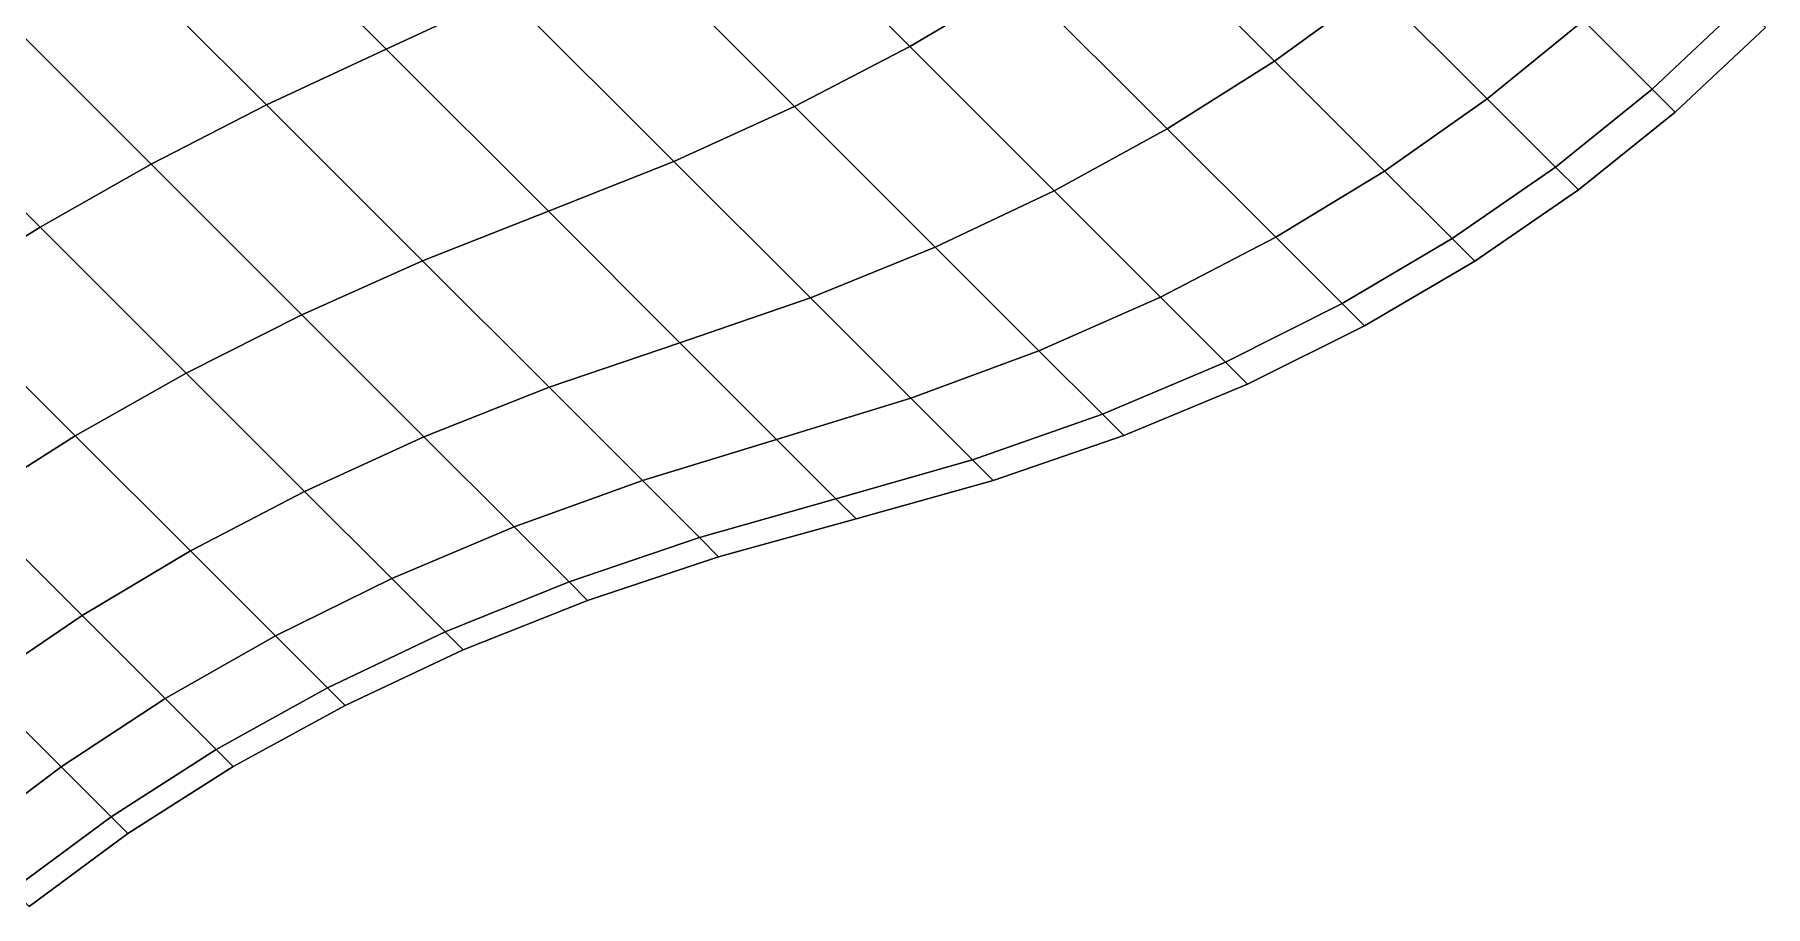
# Model space of a CAD drawing. Header units: millimetres. Extents: x 1246 to 16959, y -13818 to -1371.
# Drawn here: x 7550.294 to 7552.436, y -1388.924 to -1387.845 of the extents above; entities that cross this region are included whole.
import ezdxf

# ---------------------------------------------------------------- set-up
doc = ezdxf.new("R2010")
doc.units = ezdxf.units.MM
doc.header["$LTSCALE"] = 50
doc.layers.add('pio-Pillow Block - 3D', color=7, linetype='Continuous', lineweight=5)

# ---------------------------------------------------------------- blocks, each defined once
blk = doc.blocks.new('obj-02')
at = {"layer": 'pio-Pillow Block - 3D', "color": 7, "linetype": 'Continuous', "lineweight": 5, "transparency": 33554687}
for points in [[(50.7291, 112.1372), (50.4968, 112.3695), (50.6359, 112.4475), (50.877, 112.2064), (50.7291, 112.1372)], [(50.4968, 112.3695), (50.7291, 112.1372), (50.877, 112.2064), (50.6359, 112.4475), (50.4968, 112.3695)], [(51.3769, 112.1405), (51.1568, 112.3606), (51.2886, 112.4456), (51.5132, 112.221), (51.3769, 112.1405)], [(51.1568, 112.3606), (51.3769, 112.1405), (51.5132, 112.221), (51.2886, 112.4456), (51.1568, 112.3606)], [(51.8281, 112.1226), (51.6431, 112.3077), (51.7666, 112.4006), (51.9537, 112.2136), (51.8281, 112.1226)], [(51.6431, 112.3077), (51.8281, 112.1226), (51.9537, 112.2136), (51.7666, 112.4006), (51.6431, 112.3077)], [(50.5811, 112.0683), (50.3575, 112.2918), (50.4968, 112.3695), (50.7291, 112.1372), (50.5811, 112.0683)], [(50.3575, 112.2918), (50.5811, 112.0683), (50.7291, 112.1372), (50.4968, 112.3695), (50.3575, 112.2918)], [(51.2342, 112.0663), (51.0196, 112.2809), (51.1568, 112.3606), (51.3769, 112.1405), (51.2342, 112.0663)], [(51.0196, 112.2809), (51.2342, 112.0663), (51.3769, 112.1405), (51.1568, 112.3606), (51.0196, 112.2809)], [(52.0915, 112.0758), (51.9537, 112.2136), (52.0719, 112.3116), (52.2106, 112.1729), (52.0915, 112.0758)], [(51.9537, 112.2136), (52.0915, 112.0758), (52.2106, 112.1729), (52.0719, 112.3116), (51.9537, 112.2136)], [(50.4383, 111.9949), (50.2225, 112.2107), (50.3575, 112.2918), (50.5811, 112.0683), (50.4383, 111.9949)], [(50.2225, 112.2107), (50.4383, 111.9949), (50.5811, 112.0683), (50.3575, 112.2918), (50.2225, 112.2107)], [(51.6954, 112.0387), (51.5132, 112.221), (51.6431, 112.3077), (51.8281, 112.1226), (51.6954, 112.0387)], [(51.5132, 112.221), (51.6954, 112.0387), (51.8281, 112.1226), (51.6431, 112.3077), (51.5132, 112.221)], [(51.0851, 111.9983), (50.877, 112.2064), (51.0196, 112.2809), (51.2342, 112.0663), (51.0851, 111.9983)], [(50.877, 112.2064), (51.0851, 111.9983), (51.2342, 112.0663), (51.0196, 112.2809), (50.877, 112.2064)], [(52.2955, 112.088), (52.2106, 112.1729), (52.3219, 112.2778), (52.407, 112.1927), (52.2955, 112.088)], [(52.2106, 112.1729), (52.2955, 112.088), (52.407, 112.1927), (52.3219, 112.2778), (52.2106, 112.1729)], [(50.3008, 111.917), (50.0916, 112.1262), (50.2225, 112.2107), (50.4383, 111.9949), (50.3008, 111.917)], [(50.0916, 112.1262), (50.3008, 111.917), (50.4383, 111.9949), (50.2225, 112.2107), (50.0916, 112.1262)], [(50.9297, 111.9366), (50.7291, 112.1372), (50.877, 112.2064), (51.0851, 111.9983), (50.9297, 111.9366)], [(50.7291, 112.1372), (50.9297, 111.9366), (51.0851, 111.9983), (50.877, 112.2064), (50.7291, 112.1372)], [(51.5555, 111.9619), (51.3769, 112.1405), (51.5132, 112.221), (51.6954, 112.0387), (51.5555, 111.9619)], [(51.3769, 112.1405), (51.5555, 111.9619), (51.6954, 112.0387), (51.5132, 112.221), (51.3769, 112.1405)], [(51.9645, 111.9863), (51.8281, 112.1226), (51.9537, 112.2136), (52.0915, 112.0758), (51.9645, 111.9863)], [(51.8281, 112.1226), (51.9645, 111.9863), (52.0915, 112.0758), (51.9537, 112.2136), (51.8281, 112.1226)], [(52.3241, 112.0594), (52.2955, 112.088), (52.407, 112.1927), (52.4357, 112.1641), (52.3241, 112.0594)], [(52.2955, 112.088), (52.3241, 112.0594), (52.4357, 112.1641), (52.407, 112.1927), (52.2955, 112.088)], [(52.1759, 111.9914), (52.0915, 112.0758), (52.2106, 112.1729), (52.2955, 112.088), (52.1759, 111.9914)], [(52.0915, 112.0758), (52.1759, 111.9914), (52.2955, 112.088), (52.2106, 112.1729), (52.0915, 112.0758)], [(51.4083, 111.8922), (51.2342, 112.0663), (51.3769, 112.1405), (51.5555, 111.9619), (51.4083, 111.8922)], [(51.2342, 112.0663), (51.4083, 111.8922), (51.5555, 111.9619), (51.3769, 112.1405), (51.2342, 112.0663)], [(50.1685, 111.8345), (49.9648, 112.0382), (50.0916, 112.1262), (50.3008, 111.917), (50.1685, 111.8345)], [(49.9648, 112.0382), (50.1685, 111.8345), (50.3008, 111.917), (50.0916, 112.1262), (49.9648, 112.0382)], [(50.7741, 111.8753), (50.5811, 112.0683), (50.7291, 112.1372), (50.9297, 111.9366), (50.7741, 111.8753)], [(50.5811, 112.0683), (50.7741, 111.8753), (50.9297, 111.9366), (50.7291, 112.1372), (50.5811, 112.0683)], [(51.8297, 111.9045), (51.6954, 112.0387), (51.8281, 112.1226), (51.9645, 111.9863), (51.8297, 111.9045)], [(51.6954, 112.0387), (51.8297, 111.9045), (51.9645, 111.9863), (51.8281, 112.1226), (51.6954, 112.0387)], [(52.048, 111.9028), (51.9645, 111.9863), (52.0915, 112.0758), (52.1759, 111.9914), (52.048, 111.9028)], [(51.9645, 111.9863), (52.048, 111.9028), (52.1759, 111.9914), (52.0915, 112.0758), (51.9645, 111.9863)], [(52.2043, 111.963), (52.1759, 111.9914), (52.2955, 112.088), (52.3241, 112.0594), (52.2043, 111.963)], [(52.1759, 111.9914), (52.2043, 111.963), (52.3241, 112.0594), (52.2955, 112.088), (52.1759, 111.9914)], [(50.6247, 111.8085), (50.4383, 111.9949), (50.5811, 112.0683), (50.7741, 111.8753), (50.6247, 111.8085)], [(50.4383, 111.9949), (50.6247, 111.8085), (50.7741, 111.8753), (50.5811, 112.0683), (50.4383, 111.9949)], [(51.254, 111.8295), (51.0851, 111.9983), (51.2342, 112.0663), (51.4083, 111.8922), (51.254, 111.8295)], [(51.0851, 111.9983), (51.254, 111.8295), (51.4083, 111.8922), (51.2342, 112.0663), (51.0851, 111.9983)], [(51.6871, 111.8303), (51.5555, 111.9619), (51.6954, 112.0387), (51.8297, 111.9045), (51.6871, 111.8303)], [(51.5555, 111.9619), (51.6871, 111.8303), (51.8297, 111.9045), (51.6954, 112.0387), (51.5555, 111.9619)], [(50.4814, 111.7363), (50.3008, 111.917), (50.4383, 111.9949), (50.6247, 111.8085), (50.4814, 111.7363)], [(50.3008, 111.917), (50.4814, 111.7363), (50.6247, 111.8085), (50.4383, 111.9949), (50.3008, 111.917)], [(51.0924, 111.7739), (50.9297, 111.9366), (51.0851, 111.9983), (51.254, 111.8295), (51.0924, 111.7739)], [(50.9297, 111.9366), (51.0924, 111.7739), (51.254, 111.8295), (51.0851, 111.9983), (50.9297, 111.9366)], [(52.0761, 111.8747), (52.048, 111.9028), (52.1759, 111.9914), (52.2043, 111.963), (52.0761, 111.8747)], [(52.048, 111.9028), (52.0761, 111.8747), (52.2043, 111.963), (52.1759, 111.9914), (52.048, 111.9028)], [(51.9119, 111.8223), (51.8297, 111.9045), (51.9645, 111.9863), (52.048, 111.9028), (51.9119, 111.8223)], [(51.8297, 111.9045), (51.9119, 111.8223), (52.048, 111.9028), (51.9645, 111.9863), (51.8297, 111.9045)], [(51.5366, 111.7639), (51.4083, 111.8922), (51.5555, 111.9619), (51.6871, 111.8303), (51.5366, 111.7639)], [(51.4083, 111.8922), (51.5366, 111.7639), (51.6871, 111.8303), (51.5555, 111.9619), (51.4083, 111.8922)], [(50.9306, 111.7187), (50.7741, 111.8753), (50.9297, 111.9366), (51.0924, 111.7739), (50.9306, 111.7187)], [(50.7741, 111.8753), (50.9306, 111.7187), (51.0924, 111.7739), (50.9297, 111.9366), (50.7741, 111.8753)], [(50.3443, 111.6587), (50.1685, 111.8345), (50.3008, 111.917), (50.4814, 111.7363), (50.3443, 111.6587)], [(50.1685, 111.8345), (50.3443, 111.6587), (50.4814, 111.7363), (50.3008, 111.917), (50.1685, 111.8345)], [(51.7676, 111.7498), (51.6871, 111.8303), (51.8297, 111.9045), (51.9119, 111.8223), (51.7676, 111.7498)], [(51.6871, 111.8303), (51.7676, 111.7498), (51.9119, 111.8223), (51.8297, 111.9045), (51.6871, 111.8303)], [(51.3783, 111.7051), (51.254, 111.8295), (51.4083, 111.8922), (51.5366, 111.7639), (51.3783, 111.7051)], [(51.254, 111.8295), (51.3783, 111.7051), (51.5366, 111.7639), (51.4083, 111.8922), (51.254, 111.8295)], [(51.9396, 111.7946), (51.9119, 111.8223), (52.048, 111.9028), (52.0761, 111.8747), (51.9396, 111.7946)], [(51.9119, 111.8223), (51.9396, 111.7946), (52.0761, 111.8747), (52.048, 111.9028), (51.9119, 111.8223)], [(50.7758, 111.6574), (50.6247, 111.8085), (50.7741, 111.8753), (50.9306, 111.7187), (50.7758, 111.6574)], [(50.6247, 111.8085), (50.7758, 111.6574), (50.9306, 111.7187), (50.7741, 111.8753), (50.6247, 111.8085)], [(50.2134, 111.5756), (50.0414, 111.7476), (50.1685, 111.8345), (50.3443, 111.6587), (50.2134, 111.5756)], [(50.0414, 111.7476), (50.2134, 111.5756), (50.3443, 111.6587), (50.1685, 111.8345), (50.0414, 111.7476)], [(51.2122, 111.654), (51.0924, 111.7739), (51.254, 111.8295), (51.3783, 111.7051), (51.2122, 111.654)], [(51.0924, 111.7739), (51.2122, 111.654), (51.3783, 111.7051), (51.254, 111.8295), (51.0924, 111.7739)], [(51.6152, 111.6853), (51.5366, 111.7639), (51.6871, 111.8303), (51.7676, 111.7498), (51.6152, 111.6853)], [(51.5366, 111.7639), (51.6152, 111.6853), (51.7676, 111.7498), (51.6871, 111.8303), (51.5366, 111.7639)], [(51.7948, 111.7226), (51.7676, 111.7498), (51.9119, 111.8223), (51.9396, 111.7946), (51.7948, 111.7226)], [(51.7676, 111.7498), (51.7948, 111.7226), (51.9396, 111.7946), (51.9119, 111.8223), (51.7676, 111.7498)], [(50.6279, 111.5898), (50.4814, 111.7363), (50.6247, 111.8085), (50.7758, 111.6574), (50.6279, 111.5898)], [(50.4814, 111.7363), (50.6279, 111.5898), (50.7758, 111.6574), (50.6247, 111.8085), (50.4814, 111.7363)], [(51.046, 111.6034), (50.9306, 111.7187), (51.0924, 111.7739), (51.2122, 111.654), (51.046, 111.6034)], [(50.9306, 111.7187), (51.046, 111.6034), (51.2122, 111.654), (51.0924, 111.7739), (50.9306, 111.7187)], [(51.4545, 111.629), (51.3783, 111.7051), (51.5366, 111.7639), (51.6152, 111.6853), (51.4545, 111.629)], [(51.3783, 111.7051), (51.4545, 111.629), (51.6152, 111.6853), (51.5366, 111.7639), (51.3783, 111.7051)], [(50.4869, 111.5161), (50.3443, 111.6587), (50.4814, 111.7363), (50.6279, 111.5898), (50.4869, 111.5161)], [(50.3443, 111.6587), (50.4869, 111.5161), (50.6279, 111.5898), (50.4814, 111.7363), (50.3443, 111.6587)], [(51.6416, 111.6589), (51.6152, 111.6853), (51.7676, 111.7498), (51.7948, 111.7226), (51.6416, 111.6589)], [(51.6152, 111.6853), (51.6416, 111.6589), (51.7948, 111.7226), (51.7676, 111.7498), (51.6152, 111.6853)], [(50.8872, 111.546), (50.7758, 111.6574), (50.9306, 111.7187), (51.046, 111.6034), (50.8872, 111.546)], [(50.7758, 111.6574), (50.8872, 111.546), (51.046, 111.6034), (50.9306, 111.7187), (50.7758, 111.6574)], [(51.2856, 111.5806), (51.2122, 111.654), (51.3783, 111.7051), (51.4545, 111.629), (51.2856, 111.5806)], [(51.2122, 111.654), (51.2856, 111.5806), (51.4545, 111.629), (51.3783, 111.7051), (51.2122, 111.654)], [(51.4802, 111.6033), (51.4545, 111.629), (51.6152, 111.6853), (51.6416, 111.6589), (51.4802, 111.6033)], [(51.4545, 111.629), (51.4802, 111.6033), (51.6416, 111.6589), (51.6152, 111.6853), (51.4545, 111.629)], [(50.3529, 111.4361), (50.2134, 111.5756), (50.3443, 111.6587), (50.4869, 111.5161), (50.3529, 111.4361)], [(50.2134, 111.5756), (50.3529, 111.4361), (50.4869, 111.5161), (50.3443, 111.6587), (50.2134, 111.5756)], [(50.7359, 111.4819), (50.6279, 111.5898), (50.7758, 111.6574), (50.8872, 111.546), (50.7359, 111.4819)], [(50.6279, 111.5898), (50.7359, 111.4819), (50.8872, 111.546), (50.7758, 111.6574), (50.6279, 111.5898)], [(51.1166, 111.5328), (51.046, 111.6034), (51.2122, 111.654), (51.2856, 111.5806), (51.1166, 111.5328)], [(51.046, 111.6034), (51.1166, 111.5328), (51.2856, 111.5806), (51.2122, 111.654), (51.046, 111.6034)], [(51.3104, 111.5559), (51.2856, 111.5806), (51.4545, 111.629), (51.4802, 111.6033), (51.3104, 111.5559)], [(51.2856, 111.5806), (51.3104, 111.5559), (51.4802, 111.6033), (51.4545, 111.629), (51.2856, 111.5806)], [(50.592, 111.411), (50.4869, 111.5161), (50.6279, 111.5898), (50.7359, 111.4819), (50.592, 111.411)], [(50.4869, 111.5161), (50.592, 111.411), (50.7359, 111.4819), (50.6279, 111.5898), (50.4869, 111.5161)], [(50.9554, 111.4778), (50.8872, 111.546), (51.046, 111.6034), (51.1166, 111.5328), (50.9554, 111.4778)], [(50.8872, 111.546), (50.9554, 111.4778), (51.1166, 111.5328), (51.046, 111.6034), (50.8872, 111.546)], [(50.2258, 111.35), (50.0886, 111.4871), (50.2134, 111.5756), (50.3529, 111.4361), (50.2258, 111.35)], [(50.0886, 111.4871), (50.2258, 111.35), (50.3529, 111.4361), (50.2134, 111.5756), (50.0886, 111.4871)], [(51.1404, 111.509), (51.1166, 111.5328), (51.2856, 111.5806), (51.3104, 111.5559), (51.1404, 111.509)], [(51.1166, 111.5328), (51.1404, 111.509), (51.3104, 111.5559), (51.2856, 111.5806), (51.1166, 111.5328)], [(50.802, 111.4158), (50.7359, 111.4819), (50.8872, 111.546), (50.9554, 111.4778), (50.802, 111.4158)], [(50.7359, 111.4819), (50.802, 111.4158), (50.9554, 111.4778), (50.8872, 111.546), (50.7359, 111.4819)], [(50.9783, 111.4549), (50.9554, 111.4778), (51.1166, 111.5328), (51.1404, 111.509), (50.9783, 111.4549)], [(50.9554, 111.4778), (50.9783, 111.4549), (51.1404, 111.509), (51.1166, 111.5328), (50.9554, 111.4778)], [(50.4557, 111.3333), (50.3529, 111.4361), (50.4869, 111.5161), (50.592, 111.411), (50.4557, 111.3333)], [(50.3529, 111.4361), (50.4557, 111.3333), (50.592, 111.411), (50.4869, 111.5161), (50.3529, 111.4361)], [(50.6564, 111.3466), (50.592, 111.411), (50.7359, 111.4819), (50.802, 111.4158), (50.6564, 111.3466)], [(50.592, 111.411), (50.6564, 111.3466), (50.802, 111.4158), (50.7359, 111.4819), (50.592, 111.411)], [(50.8242, 111.3935), (50.802, 111.4158), (50.9554, 111.4778), (50.9783, 111.4549), (50.8242, 111.3935)], [(50.802, 111.4158), (50.8242, 111.3935), (50.9783, 111.4549), (50.9554, 111.4778), (50.802, 111.4158)], [(50.3268, 111.2489), (50.2258, 111.35), (50.3529, 111.4361), (50.4557, 111.3333), (50.3268, 111.2489)], [(50.2258, 111.35), (50.3268, 111.2489), (50.4557, 111.3333), (50.3529, 111.4361), (50.2258, 111.35)], [(50.6781, 111.3249), (50.6564, 111.3466), (50.802, 111.4158), (50.8242, 111.3935), (50.6781, 111.3249)], [(50.6564, 111.3466), (50.6781, 111.3249), (50.8242, 111.3935), (50.802, 111.4158), (50.6564, 111.3466)], [(50.5186, 111.2704), (50.4557, 111.3333), (50.592, 111.411), (50.6564, 111.3466), (50.5186, 111.2704)], [(50.4557, 111.3333), (50.5186, 111.2704), (50.6564, 111.3466), (50.592, 111.411), (50.4557, 111.3333)], [(50.2054, 111.1577), (50.1055, 111.2576), (50.2258, 111.35), (50.3268, 111.2489), (50.2054, 111.1577)], [(50.1055, 111.2576), (50.2054, 111.1577), (50.3268, 111.2489), (50.2258, 111.35), (50.1055, 111.2576)], [(50.3887, 111.187), (50.3268, 111.2489), (50.4557, 111.3333), (50.5186, 111.2704), (50.3887, 111.187)], [(50.3268, 111.2489), (50.3887, 111.187), (50.5186, 111.2704), (50.4557, 111.3333), (50.3268, 111.2489)], [(50.5398, 111.2492), (50.5186, 111.2704), (50.6564, 111.3466), (50.6781, 111.3249), (50.5398, 111.2492)], [(50.5186, 111.2704), (50.5398, 111.2492), (50.6781, 111.3249), (50.6564, 111.3466), (50.5186, 111.2704)], [(50.4095, 111.1662), (50.3887, 111.187), (50.5186, 111.2704), (50.5398, 111.2492), (50.4095, 111.1662)], [(50.3887, 111.187), (50.4095, 111.1662), (50.5398, 111.2492), (50.5186, 111.2704), (50.3887, 111.187)], [(50.2666, 111.0966), (50.2054, 111.1577), (50.3268, 111.2489), (50.3887, 111.187), (50.2666, 111.0966)], [(50.2054, 111.1577), (50.2666, 111.0966), (50.3887, 111.187), (50.3268, 111.2489), (50.2054, 111.1577)], [(50.2872, 111.076), (50.2666, 111.0966), (50.3887, 111.187), (50.4095, 111.1662), (50.2872, 111.076)], [(50.2666, 111.0966), (50.2872, 111.076), (50.4095, 111.1662), (50.3887, 111.187), (50.2666, 111.0966)]]:
    blk.add_lwpolyline(points, dxfattribs=at)

msp = doc.modelspace()

# ---------------------------------------------------------------- block references
at = {"layer": 'pio-Pillow Block - 3D', "color": 7, "transparency": 33554687}
msp.add_blockref('obj-02', (7500, -1500), dxfattribs=at)

doc.saveas('drawing.dxf')
